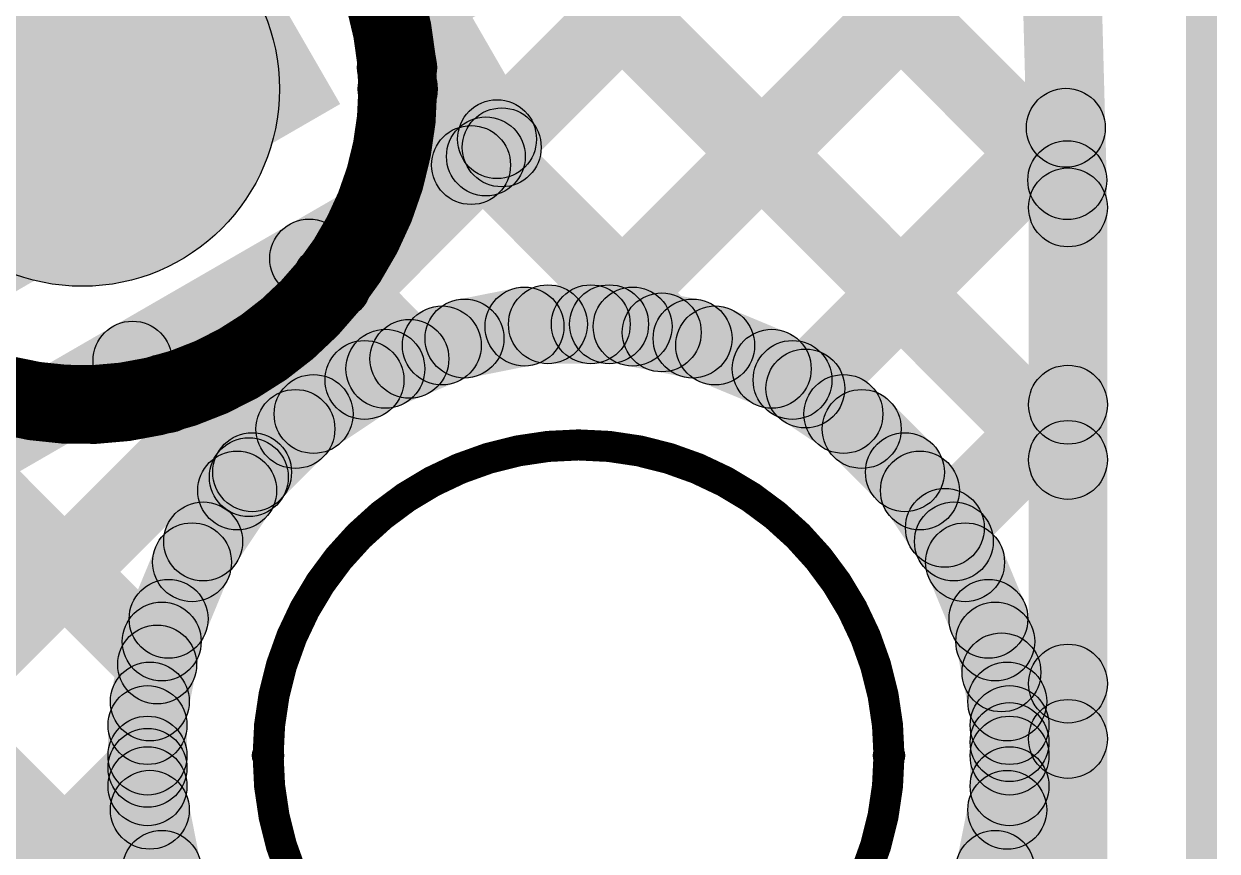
# Model space of a CAD drawing. Header units: millimetres. Extents: x 1.49 to 4.64, y 4.45 to 5.86.
# Drawn here: x 4.4926 to 4.6439, y 4.5634 to 4.6683 of the extents above; entities that cross this region are included whole.
import ezdxf

# ---------------------------------------------------------------- set-up
doc = ezdxf.new("R2010")
doc.units = ezdxf.units.MM
doc.header["$MEASUREMENT"] = 0
for name, color, linetype in [('BottomLayer', 5, 'Continuous'), ('Mechanical2', 216, 'Continuous'), ('MultiLayer', 9, 'Continuous'), ('TopLayer', 1, 'Continuous'), ('ViaHoleLayer', 16, 'Continuous')]:
    doc.layers.add(name, color=color, linetype=linetype)

msp = doc.modelspace()

# ---------------------------------------------------------------- hatches: boundary and pattern name
at = {"layer": 'BottomLayer'}
for points in [[(4.06013, 5.19483), (4.09987, 5.22517), (4.51987, 4.67517), (4.48013, 4.64483)], [(4.615, 4.82986), (4.625, 4.83014), (4.63, 4.64514), (4.62, 4.64486)], [(4.27699, 4.81251), (4.28407, 4.81958), (4.51303, 4.59062), (4.50596, 4.58355)], [(4.277, 4.8125), (4.28407, 4.81957), (4.51303, 4.59062), (4.50596, 4.58355)], [(4.32319, 4.73096), (4.33026, 4.73803), (4.52493, 4.54336), (4.51785, 4.53629)], [(4.44779, 4.54179), (4.44072, 4.54886), (4.61933, 4.72747), (4.6264, 4.7204)], [(4.56958, 4.6967), (4.57665, 4.70377), (4.62844, 4.65198), (4.62137, 4.64491)], [(4.5371, 4.69383), (4.54417, 4.7009), (4.62854, 4.61653), (4.62146, 4.60946)], [(4.56801, 4.62665), (4.56094, 4.63373), (4.62026, 4.69305), (4.62733, 4.68598)], [(4.53637, 4.6592), (4.54344, 4.66627), (4.57702, 4.6327), (4.56994, 4.62563)], [(4.59523, 4.61851), (4.58816, 4.62559), (4.62119, 4.65862), (4.62826, 4.65155)], [(4.63, 4.495), (4.62, 4.495), (4.62, 4.645), (4.63, 4.645)], [(4.52816, 4.63206), (4.53523, 4.63913), (4.54501, 4.62934), (4.53794, 4.62227)], [(4.55905, 4.62519), (4.55905, 4.63519), (4.5668, 4.63519), (4.5668, 4.62519)], [(4.54944, 4.62348), (4.54748, 4.63329), (4.55509, 4.6348), (4.55704, 4.62499)], [(4.56881, 4.62499), (4.57076, 4.6348), (4.57837, 4.63329), (4.57642, 4.62348)], [(4.54034, 4.61993), (4.53651, 4.62916), (4.54368, 4.63213), (4.5475, 4.62289)], [(4.57835, 4.62289), (4.58218, 4.63213), (4.58934, 4.62916), (4.58552, 4.61993)], [(4.53211, 4.61467), (4.52656, 4.62298), (4.533, 4.62729), (4.53856, 4.61897)], [(4.5873, 4.61897), (4.59285, 4.62729), (4.5993, 4.62298), (4.59374, 4.61467)], [(4.50699, 4.61787), (4.51406, 4.62494), (4.52465, 4.61435), (4.51758, 4.60728)], [(4.61292, 4.60085), (4.60585, 4.60792), (4.62146, 4.62354), (4.62854, 4.61647)], [(4.52507, 4.6079), (4.518, 4.61497), (4.52348, 4.62046), (4.53055, 4.61339)], [(4.5953, 4.61339), (4.60237, 4.62046), (4.60786, 4.61497), (4.60079, 4.6079)], [(4.51948, 4.59989), (4.51116, 4.60545), (4.51547, 4.6119), (4.52379, 4.60634)], [(4.60207, 4.60634), (4.61038, 4.6119), (4.61469, 4.60545), (4.60638, 4.59989)], [(4.51556, 4.59095), (4.50632, 4.59478), (4.50929, 4.60194), (4.51853, 4.59811)], [(4.60733, 4.59811), (4.61657, 4.60194), (4.61953, 4.59478), (4.61029, 4.59095)], [(4.51346, 4.58141), (4.50365, 4.58336), (4.50517, 4.59097), (4.51497, 4.58902)], [(4.61088, 4.58902), (4.62069, 4.59097), (4.6222, 4.58336), (4.61239, 4.58141)], [(4.61303, 4.58254), (4.6201, 4.58961), (4.62854, 4.58118), (4.62146, 4.57411)], [(4.62113, 4.5737), (4.61406, 4.58077), (4.62146, 4.58818), (4.62854, 4.58111)], [(4.51326, 4.57553), (4.50326, 4.57553), (4.50326, 4.5794), (4.51326, 4.5794)], [(4.62259, 4.57553), (4.61259, 4.57553), (4.61259, 4.5794), (4.62259, 4.5794)], [(4.46094, 4.51959), (4.45387, 4.52666), (4.50473, 4.57751), (4.5118, 4.57044)], [(4.51326, 4.57165), (4.50326, 4.57165), (4.50326, 4.57553), (4.51326, 4.57553)], [(4.62259, 4.57165), (4.61259, 4.57165), (4.61259, 4.57553), (4.62259, 4.57553)], [(4.50365, 4.56769), (4.51346, 4.56964), (4.51497, 4.56203), (4.50517, 4.56008)], [(4.62069, 4.56008), (4.61088, 4.56203), (4.61239, 4.56964), (4.6222, 4.56769)]]:
    msp.add_hatch(color=5, dxfattribs=at).paths.add_polyline_path(points)
h = msp.add_hatch(color=5, dxfattribs=at)
edge = h.paths.add_edge_path()
edge.add_arc((4.5, 4.66), 0.025, 0, 360)
h = msp.add_hatch(color=5, dxfattribs=at)
edge = h.paths.add_edge_path()
edge.add_arc((4.5, 4.66), 0.01181, 0, 360)
h = msp.add_hatch(color=5, dxfattribs=at)
edge = h.paths.add_edge_path()
edge.add_arc((4.53991, 4.66274), 0.005, 0, 360)
h = msp.add_hatch(color=5, dxfattribs=at)
edge = h.paths.add_edge_path()
edge.add_arc((4.54, 4.66), 0.005, 0, 360)
h = msp.add_hatch(color=5, dxfattribs=at)
edge = h.paths.add_edge_path()
edge.add_arc((4.54, 4.66), 0.005, 0, 360)
h = msp.add_hatch(color=5, dxfattribs=at)
edge = h.paths.add_edge_path()
edge.add_arc((4.62473, 4.65509), 0.005, 0, 360)
h = msp.add_hatch(color=5, dxfattribs=at)
edge = h.paths.add_edge_path()
edge.add_arc((4.62491, 4.64845), 0.005, 0, 360)
h = msp.add_hatch(color=5, dxfattribs=at)
edge = h.paths.add_edge_path()
edge.add_arc((4.625, 4.645), 0.005, 0, 360)
h = msp.add_hatch(color=5, dxfattribs=at)
edge = h.paths.add_edge_path()
edge.add_arc((4.625, 4.645), 0.005, 0, 360)
h = msp.add_hatch(color=5, dxfattribs=at)
edge = h.paths.add_edge_path()
edge.add_arc((4.53169, 4.63559), 0.005, 0, 360)
h = msp.add_hatch(color=5, dxfattribs=at)
edge = h.paths.add_edge_path()
edge.add_arc((4.55905, 4.63019), 0.005, 0, 360)
h = msp.add_hatch(color=5, dxfattribs=at)
edge = h.paths.add_edge_path()
edge.add_arc((4.56448, 4.63019), 0.005, 0, 360)
h = msp.add_hatch(color=5, dxfattribs=at)
edge = h.paths.add_edge_path()
edge.add_arc((4.5668, 4.63019), 0.005, 0, 360)
h = msp.add_hatch(color=5, dxfattribs=at)
edge = h.paths.add_edge_path()
edge.add_arc((4.55607, 4.6299), 0.005, 0, 360)
h = msp.add_hatch(color=5, dxfattribs=at)
edge = h.paths.add_edge_path()
edge.add_arc((4.56979, 4.6299), 0.005, 0, 360)
h = msp.add_hatch(color=5, dxfattribs=at)
edge = h.paths.add_edge_path()
edge.add_arc((4.57348, 4.62916), 0.005, 0, 360)
h = msp.add_hatch(color=5, dxfattribs=at)
edge = h.paths.add_edge_path()
edge.add_arc((4.54559, 4.62751), 0.005, 0, 360)
h = msp.add_hatch(color=5, dxfattribs=at)
edge = h.paths.add_edge_path()
edge.add_arc((4.54846, 4.62838), 0.005, 0, 360)
h = msp.add_hatch(color=5, dxfattribs=at)
edge = h.paths.add_edge_path()
edge.add_arc((4.57739, 4.62838), 0.005, 0, 360)
h = msp.add_hatch(color=5, dxfattribs=at)
edge = h.paths.add_edge_path()
edge.add_arc((4.58026, 4.62751), 0.005, 0, 360)
h = msp.add_hatch(color=5, dxfattribs=at)
edge = h.paths.add_edge_path()
edge.add_arc((4.54148, 4.62581), 0.005, 0, 360)
h = msp.add_hatch(color=5, dxfattribs=at)
edge = h.paths.add_edge_path()
edge.add_arc((4.53843, 4.62455), 0.005, 0, 360)
h = msp.add_hatch(color=5, dxfattribs=at)
edge = h.paths.add_edge_path()
edge.add_arc((4.58743, 4.62455), 0.005, 0, 360)
h = msp.add_hatch(color=5, dxfattribs=at)
edge = h.paths.add_edge_path()
edge.add_arc((4.53578, 4.62313), 0.005, 0, 360)
h = msp.add_hatch(color=5, dxfattribs=at)
edge = h.paths.add_edge_path()
edge.add_arc((4.59007, 4.62313), 0.005, 0, 360)
h = msp.add_hatch(color=5, dxfattribs=at)
edge = h.paths.add_edge_path()
edge.add_arc((4.51052, 4.62141), 0.005, 0, 360)
h = msp.add_hatch(color=5, dxfattribs=at)
edge = h.paths.add_edge_path()
edge.add_arc((4.59169, 4.62205), 0.005, 0, 360)
h = msp.add_hatch(color=5, dxfattribs=at)
edge = h.paths.add_edge_path()
edge.add_arc((4.625, 4.62), 0.005, 0, 360)
h = msp.add_hatch(color=5, dxfattribs=at)
edge = h.paths.add_edge_path()
edge.add_arc((4.52933, 4.61882), 0.005, 0, 360)
h = msp.add_hatch(color=5, dxfattribs=at)
edge = h.paths.add_edge_path()
edge.add_arc((4.59652, 4.61882), 0.005, 0, 360)
h = msp.add_hatch(color=5, dxfattribs=at)
edge = h.paths.add_edge_path()
edge.add_arc((4.52702, 4.61692), 0.005, 0, 360)
h = msp.add_hatch(color=5, dxfattribs=at)
edge = h.paths.add_edge_path()
edge.add_arc((4.59884, 4.61692), 0.005, 0, 360)
h = msp.add_hatch(color=5, dxfattribs=at)
edge = h.paths.add_edge_path()
edge.add_arc((4.625, 4.613), 0.005, 0, 360)
h = msp.add_hatch(color=5, dxfattribs=at)
edge = h.paths.add_edge_path()
edge.add_arc((4.52112, 4.61082), 0.005, 0, 360)
h = msp.add_hatch(color=5, dxfattribs=at)
edge = h.paths.add_edge_path()
edge.add_arc((4.52153, 4.61144), 0.005, 0, 360)
h = msp.add_hatch(color=5, dxfattribs=at)
edge = h.paths.add_edge_path()
edge.add_arc((4.60432, 4.61144), 0.005, 0, 360)
h = msp.add_hatch(color=5, dxfattribs=at)
edge = h.paths.add_edge_path()
edge.add_arc((4.51963, 4.60912), 0.005, 0, 360)
h = msp.add_hatch(color=5, dxfattribs=at)
edge = h.paths.add_edge_path()
edge.add_arc((4.60622, 4.60912), 0.005, 0, 360)
h = msp.add_hatch(color=5, dxfattribs=at)
edge = h.paths.add_edge_path()
edge.add_arc((4.60939, 4.60439), 0.005, 0, 360)
h = msp.add_hatch(color=5, dxfattribs=at)
edge = h.paths.add_edge_path()
edge.add_arc((4.51532, 4.60267), 0.005, 0, 360)
h = msp.add_hatch(color=5, dxfattribs=at)
edge = h.paths.add_edge_path()
edge.add_arc((4.61053, 4.60267), 0.005, 0, 360)
h = msp.add_hatch(color=5, dxfattribs=at)
edge = h.paths.add_edge_path()
edge.add_arc((4.51391, 4.60003), 0.005, 0, 360)
h = msp.add_hatch(color=5, dxfattribs=at)
edge = h.paths.add_edge_path()
edge.add_arc((4.61195, 4.60003), 0.005, 0, 360)
h = msp.add_hatch(color=5, dxfattribs=at)
edge = h.paths.add_edge_path()
edge.add_arc((4.51094, 4.59286), 0.005, 0, 360)
h = msp.add_hatch(color=5, dxfattribs=at)
edge = h.paths.add_edge_path()
edge.add_arc((4.61491, 4.59286), 0.005, 0, 360)
h = msp.add_hatch(color=5, dxfattribs=at)
edge = h.paths.add_edge_path()
edge.add_arc((4.51007, 4.58999), 0.005, 0, 360)
h = msp.add_hatch(color=5, dxfattribs=at)
edge = h.paths.add_edge_path()
edge.add_arc((4.61578, 4.58999), 0.005, 0, 360)
h = msp.add_hatch(color=5, dxfattribs=at)
edge = h.paths.add_edge_path()
edge.add_arc((4.50949, 4.58708), 0.005, 0, 360)
h = msp.add_hatch(color=5, dxfattribs=at)
edge = h.paths.add_edge_path()
edge.add_arc((4.50949, 4.58708), 0.005, 0, 360)
h = msp.add_hatch(color=5, dxfattribs=at)
edge = h.paths.add_edge_path()
edge.add_arc((4.61656, 4.58608), 0.005, 0, 360)
h = msp.add_hatch(color=5, dxfattribs=at)
edge = h.paths.add_edge_path()
edge.add_arc((4.625, 4.58465), 0.005, 0, 360)
h = msp.add_hatch(color=5, dxfattribs=at)
edge = h.paths.add_edge_path()
edge.add_arc((4.50856, 4.58239), 0.005, 0, 360)
h = msp.add_hatch(color=5, dxfattribs=at)
edge = h.paths.add_edge_path()
edge.add_arc((4.6173, 4.58239), 0.005, 0, 360)
h = msp.add_hatch(color=5, dxfattribs=at)
edge = h.paths.add_edge_path()
edge.add_arc((4.50826, 4.5794), 0.005, 0, 360)
h = msp.add_hatch(color=5, dxfattribs=at)
edge = h.paths.add_edge_path()
edge.add_arc((4.61759, 4.5794), 0.005, 0, 360)
h = msp.add_hatch(color=5, dxfattribs=at)
edge = h.paths.add_edge_path()
edge.add_arc((4.61759, 4.57724), 0.005, 0, 360)
h = msp.add_hatch(color=5, dxfattribs=at)
edge = h.paths.add_edge_path()
edge.add_arc((4.625, 4.57764), 0.005, 0, 360)
h = msp.add_hatch(color=5, dxfattribs=at)
edge = h.paths.add_edge_path()
edge.add_arc((4.50826, 4.57553), 0.005, 0, 360)
h = msp.add_hatch(color=5, dxfattribs=at)
edge = h.paths.add_edge_path()
edge.add_arc((4.50826, 4.57553), 0.005, 0, 360)
h = msp.add_hatch(color=5, dxfattribs=at)
edge = h.paths.add_edge_path()
edge.add_arc((4.61759, 4.57553), 0.005, 0, 360)
h = msp.add_hatch(color=5, dxfattribs=at)
edge = h.paths.add_edge_path()
edge.add_arc((4.61759, 4.57553), 0.005, 0, 360)
h = msp.add_hatch(color=5, dxfattribs=at)
edge = h.paths.add_edge_path()
edge.add_arc((4.50826, 4.57398), 0.005, 0, 360)
h = msp.add_hatch(color=5, dxfattribs=at)
edge = h.paths.add_edge_path()
edge.add_arc((4.50826, 4.57165), 0.005, 0, 360)
h = msp.add_hatch(color=5, dxfattribs=at)
edge = h.paths.add_edge_path()
edge.add_arc((4.61759, 4.57165), 0.005, 0, 360)
h = msp.add_hatch(color=5, dxfattribs=at)
edge = h.paths.add_edge_path()
edge.add_arc((4.50856, 4.56867), 0.005, 0, 360)
h = msp.add_hatch(color=5, dxfattribs=at)
edge = h.paths.add_edge_path()
edge.add_arc((4.6173, 4.56866), 0.005, 0, 360)
h = msp.add_hatch(color=5, dxfattribs=at)
edge = h.paths.add_edge_path()
edge.add_arc((4.51007, 4.56106), 0.005, 0, 360)
h = msp.add_hatch(color=5, dxfattribs=at)
edge = h.paths.add_edge_path()
edge.add_arc((4.61578, 4.56106), 0.005, 0, 360)
at = {"layer": 'Mechanical2'}
msp.add_hatch(color=216, dxfattribs=at).paths.add_polyline_path([(4.64391, 4.49206), (4.63998, 4.49206), (4.63998, 4.82969), (4.64391, 4.82969)])
h = msp.add_hatch(color=216, dxfattribs=at)
edge = h.paths.add_edge_path()
edge.add_arc((4.52356, 4.57553), 0.00197, 0, 360)
h = msp.add_hatch(color=216, dxfattribs=at)
edge = h.paths.add_edge_path()
edge.add_arc((4.6023, 4.57553), 0.00197, 0, 360)
at = {"layer": 'TopLayer'}
for points in [[(4.60028, 4.69837), (4.47199, 4.92058), (4.41612, 4.88833), (4.54441, 4.66611)], [(4.615, 4.82986), (4.625, 4.83014), (4.63, 4.64514), (4.62, 4.64486)], [(4.47544, 4.77727), (4.4841, 4.78227), (4.55752, 4.65511), (4.54886, 4.65011)], [(4.48665, 4.63152), (4.5327, 4.6581), (4.47428, 4.75928), (4.42824, 4.7327)], [(4.32319, 4.73096), (4.33026, 4.73803), (4.52493, 4.54336), (4.51785, 4.53629)], [(4.55612, 4.65012), (4.54905, 4.65719), (4.61933, 4.72747), (4.6264, 4.7204)], [(4.56958, 4.6967), (4.57665, 4.70377), (4.62844, 4.65198), (4.62137, 4.64491)], [(4.5371, 4.69383), (4.54417, 4.7009), (4.62854, 4.61653), (4.62146, 4.60946)], [(4.56801, 4.62665), (4.56094, 4.63373), (4.62026, 4.69305), (4.62733, 4.68598)], [(4.59523, 4.61851), (4.58816, 4.62559), (4.62119, 4.65862), (4.62826, 4.65155)], [(4.48366, 4.6067), (4.47866, 4.61536), (4.55069, 4.65694), (4.55569, 4.64828)], [(4.55284, 4.64683), (4.54577, 4.65391), (4.54905, 4.65719), (4.55612, 4.65012)], [(4.54765, 4.64792), (4.55472, 4.65499), (4.57702, 4.6327), (4.56994, 4.62563)], [(4.44779, 4.54179), (4.44072, 4.54886), (4.54577, 4.65391), (4.55284, 4.64683)], [(4.63, 4.495), (4.62, 4.495), (4.62, 4.645), (4.63, 4.645)], [(4.52523, 4.63498), (4.53231, 4.64205), (4.54501, 4.62934), (4.53794, 4.62227)], [(4.55905, 4.62519), (4.55905, 4.63519), (4.5668, 4.63519), (4.5668, 4.62519)], [(4.54944, 4.62348), (4.54748, 4.63329), (4.55509, 4.6348), (4.55704, 4.62499)], [(4.56881, 4.62499), (4.57076, 4.6348), (4.57837, 4.63329), (4.57642, 4.62348)], [(4.54034, 4.61993), (4.53651, 4.62916), (4.54368, 4.63213), (4.5475, 4.62289)], [(4.57835, 4.62289), (4.58218, 4.63213), (4.58934, 4.62916), (4.58552, 4.61993)], [(4.50282, 4.62204), (4.50989, 4.62911), (4.52465, 4.61435), (4.51758, 4.60728)], [(4.53211, 4.61467), (4.52656, 4.62298), (4.533, 4.62729), (4.53856, 4.61897)], [(4.5873, 4.61897), (4.59285, 4.62729), (4.5993, 4.62298), (4.59374, 4.61467)], [(4.61292, 4.60085), (4.60585, 4.60792), (4.62146, 4.62354), (4.62854, 4.61647)], [(4.52507, 4.6079), (4.518, 4.61497), (4.52348, 4.62046), (4.53055, 4.61339)], [(4.5953, 4.61339), (4.60237, 4.62046), (4.60786, 4.61497), (4.60079, 4.6079)], [(4.4804, 4.6091), (4.48747, 4.61617), (4.51303, 4.59062), (4.50596, 4.58355)], [(4.48041, 4.6091), (4.48748, 4.61617), (4.51303, 4.59062), (4.50596, 4.58355)], [(4.51948, 4.59989), (4.51116, 4.60545), (4.51547, 4.6119), (4.52379, 4.60634)], [(4.60207, 4.60634), (4.61038, 4.6119), (4.61469, 4.60545), (4.60638, 4.59989)], [(4.51556, 4.59095), (4.50632, 4.59478), (4.50929, 4.60194), (4.51853, 4.59811)], [(4.60733, 4.59811), (4.61657, 4.60194), (4.61953, 4.59478), (4.61029, 4.59095)], [(4.51346, 4.58141), (4.50365, 4.58336), (4.50517, 4.59097), (4.51497, 4.58902)], [(4.61088, 4.58902), (4.62069, 4.59097), (4.6222, 4.58336), (4.61239, 4.58141)], [(4.61303, 4.58254), (4.6201, 4.58961), (4.62854, 4.58118), (4.62146, 4.57411)], [(4.62113, 4.5737), (4.61406, 4.58077), (4.62146, 4.58818), (4.62854, 4.58111)], [(4.51326, 4.57553), (4.50326, 4.57553), (4.50326, 4.5794), (4.51326, 4.5794)], [(4.62259, 4.57553), (4.61259, 4.57553), (4.61259, 4.5794), (4.62259, 4.5794)], [(4.46094, 4.51959), (4.45387, 4.52666), (4.50473, 4.57751), (4.5118, 4.57044)], [(4.51326, 4.57165), (4.50326, 4.57165), (4.50326, 4.57553), (4.51326, 4.57553)], [(4.62259, 4.57165), (4.61259, 4.57165), (4.61259, 4.57553), (4.62259, 4.57553)], [(4.50365, 4.56769), (4.51346, 4.56964), (4.51497, 4.56203), (4.50517, 4.56008)], [(4.62069, 4.56008), (4.61088, 4.56203), (4.61239, 4.56964), (4.6222, 4.56769)]]:
    msp.add_hatch(color=1, dxfattribs=at).paths.add_polyline_path(points)
h = msp.add_hatch(color=1, dxfattribs=at)
edge = h.paths.add_edge_path()
edge.add_arc((4.5, 4.66), 0.01181, 0, 360)
h = msp.add_hatch(color=1, dxfattribs=at)
edge = h.paths.add_edge_path()
edge.add_arc((4.62473, 4.65509), 0.005, 0, 360)
h = msp.add_hatch(color=1, dxfattribs=at)
edge = h.paths.add_edge_path()
edge.add_arc((4.55259, 4.65365), 0.005, 0, 360)
h = msp.add_hatch(color=1, dxfattribs=at)
edge = h.paths.add_edge_path()
edge.add_arc((4.55259, 4.65365), 0.005, 0, 360)
h = msp.add_hatch(color=1, dxfattribs=at)
edge = h.paths.add_edge_path()
edge.add_arc((4.55118, 4.65146), 0.005, 0, 360)
h = msp.add_hatch(color=1, dxfattribs=at)
edge = h.paths.add_edge_path()
edge.add_arc((4.55319, 4.65261), 0.005, 0, 360)
h = msp.add_hatch(color=1, dxfattribs=at)
edge = h.paths.add_edge_path()
edge.add_arc((4.55319, 4.65261), 0.005, 0, 360)
h = msp.add_hatch(color=1, dxfattribs=at)
edge = h.paths.add_edge_path()
edge.add_arc((4.5493, 4.65037), 0.005, 0, 360)
h = msp.add_hatch(color=1, dxfattribs=at)
edge = h.paths.add_edge_path()
edge.add_arc((4.5493, 4.65037), 0.005, 0, 360)
h = msp.add_hatch(color=1, dxfattribs=at)
edge = h.paths.add_edge_path()
edge.add_arc((4.62491, 4.64845), 0.005, 0, 360)
h = msp.add_hatch(color=1, dxfattribs=at)
edge = h.paths.add_edge_path()
edge.add_arc((4.625, 4.645), 0.005, 0, 360)
h = msp.add_hatch(color=1, dxfattribs=at)
edge = h.paths.add_edge_path()
edge.add_arc((4.625, 4.645), 0.005, 0, 360)
h = msp.add_hatch(color=1, dxfattribs=at)
edge = h.paths.add_edge_path()
edge.add_arc((4.52877, 4.63852), 0.005, 0, 360)
h = msp.add_hatch(color=1, dxfattribs=at)
edge = h.paths.add_edge_path()
edge.add_arc((4.55905, 4.63019), 0.005, 0, 360)
h = msp.add_hatch(color=1, dxfattribs=at)
edge = h.paths.add_edge_path()
edge.add_arc((4.56448, 4.63019), 0.005, 0, 360)
h = msp.add_hatch(color=1, dxfattribs=at)
edge = h.paths.add_edge_path()
edge.add_arc((4.5668, 4.63019), 0.005, 0, 360)
h = msp.add_hatch(color=1, dxfattribs=at)
edge = h.paths.add_edge_path()
edge.add_arc((4.55607, 4.6299), 0.005, 0, 360)
h = msp.add_hatch(color=1, dxfattribs=at)
edge = h.paths.add_edge_path()
edge.add_arc((4.56979, 4.6299), 0.005, 0, 360)
h = msp.add_hatch(color=1, dxfattribs=at)
edge = h.paths.add_edge_path()
edge.add_arc((4.57348, 4.62916), 0.005, 0, 360)
h = msp.add_hatch(color=1, dxfattribs=at)
edge = h.paths.add_edge_path()
edge.add_arc((4.54559, 4.62751), 0.005, 0, 360)
h = msp.add_hatch(color=1, dxfattribs=at)
edge = h.paths.add_edge_path()
edge.add_arc((4.54846, 4.62838), 0.005, 0, 360)
h = msp.add_hatch(color=1, dxfattribs=at)
edge = h.paths.add_edge_path()
edge.add_arc((4.57739, 4.62838), 0.005, 0, 360)
h = msp.add_hatch(color=1, dxfattribs=at)
edge = h.paths.add_edge_path()
edge.add_arc((4.58026, 4.62751), 0.005, 0, 360)
h = msp.add_hatch(color=1, dxfattribs=at)
edge = h.paths.add_edge_path()
edge.add_arc((4.54148, 4.62581), 0.005, 0, 360)
h = msp.add_hatch(color=1, dxfattribs=at)
edge = h.paths.add_edge_path()
edge.add_arc((4.50636, 4.62558), 0.005, 0, 360)
h = msp.add_hatch(color=1, dxfattribs=at)
edge = h.paths.add_edge_path()
edge.add_arc((4.53843, 4.62455), 0.005, 0, 360)
h = msp.add_hatch(color=1, dxfattribs=at)
edge = h.paths.add_edge_path()
edge.add_arc((4.58743, 4.62455), 0.005, 0, 360)
h = msp.add_hatch(color=1, dxfattribs=at)
edge = h.paths.add_edge_path()
edge.add_arc((4.53578, 4.62313), 0.005, 0, 360)
h = msp.add_hatch(color=1, dxfattribs=at)
edge = h.paths.add_edge_path()
edge.add_arc((4.59007, 4.62313), 0.005, 0, 360)
h = msp.add_hatch(color=1, dxfattribs=at)
edge = h.paths.add_edge_path()
edge.add_arc((4.59169, 4.62205), 0.005, 0, 360)
h = msp.add_hatch(color=1, dxfattribs=at)
edge = h.paths.add_edge_path()
edge.add_arc((4.625, 4.62), 0.005, 0, 360)
h = msp.add_hatch(color=1, dxfattribs=at)
edge = h.paths.add_edge_path()
edge.add_arc((4.52933, 4.61882), 0.005, 0, 360)
h = msp.add_hatch(color=1, dxfattribs=at)
edge = h.paths.add_edge_path()
edge.add_arc((4.59652, 4.61882), 0.005, 0, 360)
h = msp.add_hatch(color=1, dxfattribs=at)
edge = h.paths.add_edge_path()
edge.add_arc((4.52702, 4.61692), 0.005, 0, 360)
h = msp.add_hatch(color=1, dxfattribs=at)
edge = h.paths.add_edge_path()
edge.add_arc((4.59884, 4.61692), 0.005, 0, 360)
h = msp.add_hatch(color=1, dxfattribs=at)
edge = h.paths.add_edge_path()
edge.add_arc((4.625, 4.613), 0.005, 0, 360)
h = msp.add_hatch(color=1, dxfattribs=at)
edge = h.paths.add_edge_path()
edge.add_arc((4.52112, 4.61082), 0.005, 0, 360)
h = msp.add_hatch(color=1, dxfattribs=at)
edge = h.paths.add_edge_path()
edge.add_arc((4.52153, 4.61144), 0.005, 0, 360)
h = msp.add_hatch(color=1, dxfattribs=at)
edge = h.paths.add_edge_path()
edge.add_arc((4.60432, 4.61144), 0.005, 0, 360)
h = msp.add_hatch(color=1, dxfattribs=at)
edge = h.paths.add_edge_path()
edge.add_arc((4.51963, 4.60912), 0.005, 0, 360)
h = msp.add_hatch(color=1, dxfattribs=at)
edge = h.paths.add_edge_path()
edge.add_arc((4.60622, 4.60912), 0.005, 0, 360)
h = msp.add_hatch(color=1, dxfattribs=at)
edge = h.paths.add_edge_path()
edge.add_arc((4.60939, 4.60439), 0.005, 0, 360)
h = msp.add_hatch(color=1, dxfattribs=at)
edge = h.paths.add_edge_path()
edge.add_arc((4.51532, 4.60267), 0.005, 0, 360)
h = msp.add_hatch(color=1, dxfattribs=at)
edge = h.paths.add_edge_path()
edge.add_arc((4.61053, 4.60267), 0.005, 0, 360)
h = msp.add_hatch(color=1, dxfattribs=at)
edge = h.paths.add_edge_path()
edge.add_arc((4.51391, 4.60003), 0.005, 0, 360)
h = msp.add_hatch(color=1, dxfattribs=at)
edge = h.paths.add_edge_path()
edge.add_arc((4.61195, 4.60003), 0.005, 0, 360)
h = msp.add_hatch(color=1, dxfattribs=at)
edge = h.paths.add_edge_path()
edge.add_arc((4.51094, 4.59286), 0.005, 0, 360)
h = msp.add_hatch(color=1, dxfattribs=at)
edge = h.paths.add_edge_path()
edge.add_arc((4.61491, 4.59286), 0.005, 0, 360)
h = msp.add_hatch(color=1, dxfattribs=at)
edge = h.paths.add_edge_path()
edge.add_arc((4.51007, 4.58999), 0.005, 0, 360)
h = msp.add_hatch(color=1, dxfattribs=at)
edge = h.paths.add_edge_path()
edge.add_arc((4.61578, 4.58999), 0.005, 0, 360)
h = msp.add_hatch(color=1, dxfattribs=at)
edge = h.paths.add_edge_path()
edge.add_arc((4.50949, 4.58708), 0.005, 0, 360)
h = msp.add_hatch(color=1, dxfattribs=at)
edge = h.paths.add_edge_path()
edge.add_arc((4.50949, 4.58708), 0.005, 0, 360)
h = msp.add_hatch(color=1, dxfattribs=at)
edge = h.paths.add_edge_path()
edge.add_arc((4.61656, 4.58608), 0.005, 0, 360)
h = msp.add_hatch(color=1, dxfattribs=at)
edge = h.paths.add_edge_path()
edge.add_arc((4.625, 4.58465), 0.005, 0, 360)
h = msp.add_hatch(color=1, dxfattribs=at)
edge = h.paths.add_edge_path()
edge.add_arc((4.50856, 4.58239), 0.005, 0, 360)
h = msp.add_hatch(color=1, dxfattribs=at)
edge = h.paths.add_edge_path()
edge.add_arc((4.6173, 4.58239), 0.005, 0, 360)
h = msp.add_hatch(color=1, dxfattribs=at)
edge = h.paths.add_edge_path()
edge.add_arc((4.50826, 4.5794), 0.005, 0, 360)
h = msp.add_hatch(color=1, dxfattribs=at)
edge = h.paths.add_edge_path()
edge.add_arc((4.61759, 4.5794), 0.005, 0, 360)
h = msp.add_hatch(color=1, dxfattribs=at)
edge = h.paths.add_edge_path()
edge.add_arc((4.61759, 4.57724), 0.005, 0, 360)
h = msp.add_hatch(color=1, dxfattribs=at)
edge = h.paths.add_edge_path()
edge.add_arc((4.625, 4.57764), 0.005, 0, 360)
h = msp.add_hatch(color=1, dxfattribs=at)
edge = h.paths.add_edge_path()
edge.add_arc((4.50826, 4.57553), 0.005, 0, 360)
h = msp.add_hatch(color=1, dxfattribs=at)
edge = h.paths.add_edge_path()
edge.add_arc((4.50826, 4.57553), 0.005, 0, 360)
h = msp.add_hatch(color=1, dxfattribs=at)
edge = h.paths.add_edge_path()
edge.add_arc((4.61759, 4.57553), 0.005, 0, 360)
h = msp.add_hatch(color=1, dxfattribs=at)
edge = h.paths.add_edge_path()
edge.add_arc((4.61759, 4.57553), 0.005, 0, 360)
h = msp.add_hatch(color=1, dxfattribs=at)
edge = h.paths.add_edge_path()
edge.add_arc((4.50826, 4.57398), 0.005, 0, 360)
h = msp.add_hatch(color=1, dxfattribs=at)
edge = h.paths.add_edge_path()
edge.add_arc((4.50826, 4.57165), 0.005, 0, 360)
h = msp.add_hatch(color=1, dxfattribs=at)
edge = h.paths.add_edge_path()
edge.add_arc((4.61759, 4.57165), 0.005, 0, 360)
h = msp.add_hatch(color=1, dxfattribs=at)
edge = h.paths.add_edge_path()
edge.add_arc((4.50856, 4.56867), 0.005, 0, 360)
h = msp.add_hatch(color=1, dxfattribs=at)
edge = h.paths.add_edge_path()
edge.add_arc((4.6173, 4.56866), 0.005, 0, 360)
h = msp.add_hatch(color=1, dxfattribs=at)
edge = h.paths.add_edge_path()
edge.add_arc((4.51007, 4.56106), 0.005, 0, 360)
h = msp.add_hatch(color=1, dxfattribs=at)
edge = h.paths.add_edge_path()
edge.add_arc((4.61578, 4.56106), 0.005, 0, 360)
at = {"layer": 'ViaHoleLayer'}
h = msp.add_hatch(color=16, dxfattribs=at)
edge = h.paths.add_edge_path()
edge.add_arc((4.5, 4.66), 0.00591, 0, 360)

# ---------------------------------------------------------------- linework, layer by layer
at = {"layer": 'BottomLayer', "const_width": 0.01}
for points in [[(4.53179, 4.68428, -0.164503), (4.54, 4.66)], [(4.54, 4.66, -0.717471), (4.46821, 4.63572)]]:
    msp.add_lwpolyline(points, format="xyb", dxfattribs=at)
at = {"layer": 'BottomLayer'}
for centre, radius in [((4.5, 4.66), 0.025), ((4.53991, 4.66274), 0.005), ((4.54, 4.66), 0.005), ((4.54, 4.66), 0.005), ((4.62473, 4.65509), 0.005), ((4.62491, 4.64845), 0.005), ((4.625, 4.645), 0.005), ((4.625, 4.645), 0.005), ((4.53169, 4.63559), 0.005), ((4.55905, 4.63019), 0.005), ((4.56448, 4.63019), 0.005), ((4.5668, 4.63019), 0.005), ((4.55607, 4.6299), 0.005), ((4.56979, 4.6299), 0.005), ((4.57348, 4.62916), 0.005), ((4.54559, 4.62751), 0.005), ((4.54846, 4.62838), 0.005), ((4.57739, 4.62838), 0.005), ((4.58026, 4.62751), 0.005), ((4.54148, 4.62581), 0.005), ((4.53843, 4.62455), 0.005), ((4.58743, 4.62455), 0.005), ((4.53578, 4.62313), 0.005), ((4.59007, 4.62313), 0.005), ((4.51052, 4.62141), 0.005), ((4.59169, 4.62205), 0.005), ((4.625, 4.62), 0.005), ((4.52933, 4.61882), 0.005), ((4.59652, 4.61882), 0.005), ((4.52702, 4.61692), 0.005), ((4.59884, 4.61692), 0.005), ((4.625, 4.613), 0.005), ((4.52112, 4.61082), 0.005), ((4.52153, 4.61144), 0.005), ((4.60432, 4.61144), 0.005), ((4.51963, 4.60912), 0.005), ((4.60622, 4.60912), 0.005), ((4.60939, 4.60439), 0.005), ((4.51532, 4.60267), 0.005), ((4.61053, 4.60267), 0.005), ((4.51391, 4.60003), 0.005), ((4.61195, 4.60003), 0.005), ((4.51094, 4.59286), 0.005), ((4.61491, 4.59286), 0.005), ((4.51007, 4.58999), 0.005), ((4.61578, 4.58999), 0.005), ((4.50949, 4.58708), 0.005), ((4.50949, 4.58708), 0.005), ((4.61656, 4.58608), 0.005), ((4.625, 4.58465), 0.005), ((4.50856, 4.58239), 0.005), ((4.6173, 4.58239), 0.005), ((4.50826, 4.5794), 0.005), ((4.61759, 4.5794), 0.005), ((4.61759, 4.57724), 0.005), ((4.625, 4.57764), 0.005), ((4.50826, 4.57553), 0.005), ((4.50826, 4.57553), 0.005), ((4.61759, 4.57553), 0.005), ((4.61759, 4.57553), 0.005), ((4.50826, 4.57398), 0.005), ((4.50826, 4.57165), 0.005), ((4.61759, 4.57165), 0.005), ((4.50856, 4.56867), 0.005), ((4.6173, 4.56866), 0.005), ((4.51007, 4.56106), 0.005), ((4.61578, 4.56106), 0.005)]:
    msp.add_circle(centre, radius, dxfattribs=at)
at = {"layer": 'Mechanical2', "const_width": 0.00394}
msp.add_lwpolyline([(4.6023, 4.57553, 1), (4.52356, 4.57553, 1)], format="xyb", close=True, dxfattribs=at)
at = {"layer": 'Mechanical2'}
for centre in [(4.52356, 4.57553), (4.6023, 4.57553)]:
    msp.add_circle(centre, 0.00197, dxfattribs=at)
at = {"layer": 'MultiLayer'}
for p, q in [((4.55144, 4.61338), (4.55905, 4.6149)), ((4.55905, 4.6149), (4.56293, 4.6149)), ((4.56293, 4.6149), (4.5668, 4.6149)), ((4.5668, 4.6149), (4.57441, 4.61338)), ((4.54428, 4.61042), (4.55144, 4.61338)), ((4.57441, 4.61338), (4.58158, 4.61042)), ((4.53783, 4.60611), (4.54428, 4.61042)), ((4.58158, 4.61042), (4.58802, 4.60611)), ((4.53235, 4.60062), (4.53783, 4.60611)), ((4.58802, 4.60611), (4.59351, 4.60062)), ((4.52804, 4.59417), (4.53235, 4.60062)), ((4.59351, 4.60062), (4.59782, 4.59417)), ((4.52507, 4.58701), (4.52804, 4.59417)), ((4.59782, 4.59417), (4.60078, 4.58701)), ((4.52356, 4.5794), (4.52507, 4.58701)), ((4.60078, 4.58701), (4.6023, 4.5794)), ((4.52356, 4.57553), (4.52356, 4.5794)), ((4.6023, 4.5794), (4.6023, 4.57553)), ((4.52356, 4.57165), (4.52356, 4.57553)), ((4.6023, 4.57553), (4.6023, 4.57165)), ((4.52507, 4.56404), (4.52356, 4.57165)), ((4.6023, 4.57165), (4.60078, 4.56404)), ((4.52804, 4.55688), (4.52507, 4.56404)), ((4.60078, 4.56404), (4.59782, 4.55688))]:
    msp.add_line(p, q, dxfattribs=at)
at = {"layer": 'TopLayer'}
for centre in [(4.62473, 4.65509), (4.55259, 4.65365), (4.55259, 4.65365), (4.55118, 4.65146), (4.55319, 4.65261), (4.55319, 4.65261), (4.5493, 4.65037), (4.5493, 4.65037), (4.62491, 4.64845), (4.625, 4.645), (4.625, 4.645), (4.52877, 4.63852), (4.55905, 4.63019), (4.56448, 4.63019), (4.5668, 4.63019), (4.55607, 4.6299), (4.56979, 4.6299), (4.57348, 4.62916), (4.54559, 4.62751), (4.54846, 4.62838), (4.57739, 4.62838), (4.58026, 4.62751), (4.54148, 4.62581), (4.50636, 4.62558), (4.53843, 4.62455), (4.58743, 4.62455), (4.53578, 4.62313), (4.59007, 4.62313), (4.59169, 4.62205), (4.625, 4.62), (4.52933, 4.61882), (4.59652, 4.61882), (4.52702, 4.61692), (4.59884, 4.61692), (4.625, 4.613), (4.52112, 4.61082), (4.52153, 4.61144), (4.60432, 4.61144), (4.51963, 4.60912), (4.60622, 4.60912), (4.60939, 4.60439), (4.51532, 4.60267), (4.61053, 4.60267), (4.51391, 4.60003), (4.61195, 4.60003), (4.51094, 4.59286), (4.61491, 4.59286), (4.51007, 4.58999), (4.61578, 4.58999), (4.50949, 4.58708), (4.50949, 4.58708), (4.61656, 4.58608), (4.625, 4.58465), (4.50856, 4.58239), (4.6173, 4.58239), (4.50826, 4.5794), (4.61759, 4.5794), (4.61759, 4.57724), (4.625, 4.57764), (4.50826, 4.57553), (4.50826, 4.57553), (4.61759, 4.57553), (4.61759, 4.57553), (4.50826, 4.57398), (4.50826, 4.57165), (4.61759, 4.57165), (4.50856, 4.56867), (4.6173, 4.56866), (4.51007, 4.56106), (4.61578, 4.56106)]:
    msp.add_circle(centre, 0.005, dxfattribs=at)

doc.saveas('drawing.dxf')
